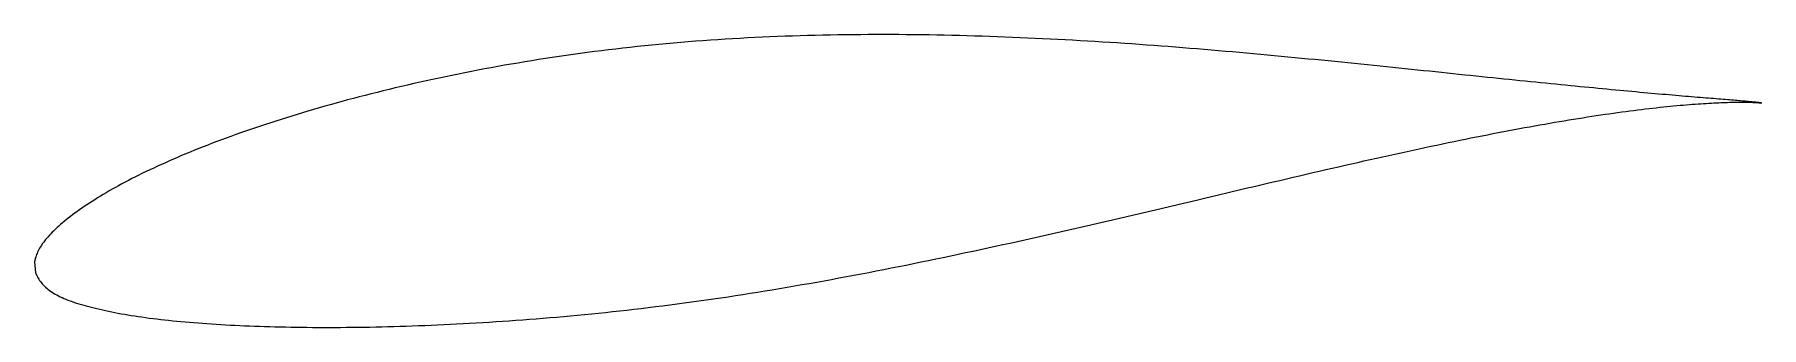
# Model space of a CAD drawing. Header units: metres. Extents: x -26.9 to 54.4, y -5.2 to 8.6.
import ezdxf

# ---------------------------------------------------------------- set-up
doc = ezdxf.new("R2010")
doc.units = ezdxf.units.M

msp = doc.modelspace()

# ---------------------------------------------------------------- linework, layer by layer
msp.add_lwpolyline([(54.448, 5.347), (54.447, 5.348), (54.442, 5.349), (54.434, 5.35), (54.423, 5.352), (54.409, 5.354), (54.391, 5.357), (54.371, 5.36), (54.347, 5.363), (54.32, 5.366), (54.29, 5.37), (54.257, 5.374), (54.221, 5.378), (54.181, 5.382), (54.139, 5.386), (54.093, 5.391), (54.044, 5.396), (53.992, 5.401), (53.937, 5.406), (53.879, 5.411), (53.818, 5.417), (53.754, 5.423), (53.687, 5.429), (53.616, 5.435), (53.543, 5.441), (53.466, 5.448), (53.386, 5.455), (53.304, 5.462), (53.218, 5.469), (53.129, 5.476), (53.037, 5.484), (52.942, 5.492), (52.844, 5.5), (52.743, 5.508), (52.639, 5.517), (52.532, 5.526), (52.422, 5.535), (52.309, 5.544), (52.193, 5.554), (52.074, 5.563), (51.952, 5.573), (51.827, 5.584), (51.699, 5.594), (51.568, 5.605), (51.435, 5.616), (51.298, 5.627), (51.158, 5.639), (51.016, 5.651), (50.87, 5.663), (50.722, 5.676), (50.571, 5.689), (50.417, 5.702), (50.26, 5.715), (50.1, 5.729), (49.938, 5.743), (49.773, 5.757), (49.605, 5.772), (49.434, 5.787), (49.26, 5.803), (49.083, 5.818), (48.904, 5.834), (48.722, 5.851), (48.538, 5.868), (48.35, 5.885), (48.16, 5.902), (47.967, 5.92), (47.772, 5.938), (47.574, 5.957), (47.373, 5.976), (47.169, 5.995), (46.963, 6.014), (46.755, 6.034), (46.544, 6.055), (46.33, 6.075), (46.114, 6.096), (45.895, 6.117), (45.674, 6.139), (45.45, 6.161), (45.224, 6.183), (44.995, 6.206), (44.764, 6.229), (44.53, 6.252), (44.294, 6.276), (44.056, 6.3), (43.815, 6.324), (43.572, 6.349), (43.326, 6.374), (43.078, 6.399), (42.828, 6.424), (42.576, 6.45), (42.321, 6.476), (42.065, 6.502), (41.806, 6.529), (41.544, 6.556), (41.281, 6.583), (41.015, 6.611), (40.748, 6.638), (40.478, 6.666), (40.206, 6.694), (39.932, 6.723), (39.656, 6.752), (39.378, 6.781), (39.098, 6.81), (38.815, 6.839), (38.531, 6.868), (38.245, 6.898), (37.958, 6.928), (37.668, 6.958), (37.376, 6.988), (37.083, 7.019), (36.787, 7.049), (36.49, 7.079), (36.191, 7.11), (35.89, 7.141), (35.588, 7.172), (35.284, 7.202), (34.978, 7.233), (34.671, 7.264), (34.361, 7.295), (34.051, 7.326), (33.739, 7.356), (33.425, 7.387), (33.109, 7.418), (32.792, 7.448), (32.474, 7.479), (32.154, 7.509), (31.833, 7.54), (31.51, 7.57), (31.186, 7.6), (30.861, 7.63), (30.534, 7.66), (30.206, 7.69), (29.877, 7.719), (29.546, 7.748), (29.214, 7.777), (28.881, 7.806), (28.547, 7.834), (28.212, 7.862), (27.876, 7.89), (27.538, 7.917), (27.2, 7.944), (26.86, 7.971), (26.519, 7.998), (26.178, 8.024), (25.835, 8.049), (25.492, 8.074), (25.148, 8.099), (24.802, 8.124), (24.456, 8.147), (24.109, 8.171), (23.762, 8.193), (23.413, 8.216), (23.064, 8.237), (22.715, 8.258), (22.364, 8.279), (22.013, 8.299), (21.661, 8.318), (21.309, 8.337), (20.956, 8.355), (20.602, 8.372), (20.249, 8.389), (19.894, 8.405), (19.539, 8.42), (19.184, 8.435), (18.828, 8.449), (18.472, 8.462), (18.116, 8.475), (17.759, 8.487), (17.402, 8.497), (17.045, 8.508), (16.688, 8.517), (16.33, 8.526), (15.972, 8.534), (15.614, 8.541), (15.256, 8.547), (14.898, 8.552), (14.54, 8.556), (14.182, 8.56), (13.824, 8.563), (13.465, 8.565), (13.107, 8.565), (12.749, 8.565), (12.391, 8.564), (12.034, 8.562), (11.676, 8.559), (11.319, 8.555), (10.962, 8.55), (10.605, 8.544), (10.248, 8.537), (9.892, 8.529), (9.536, 8.52), (9.181, 8.509), (8.826, 8.498), (8.471, 8.486), (8.117, 8.472), (7.763, 8.458), (7.41, 8.442), (7.057, 8.426), (6.705, 8.408), (6.354, 8.389), (6.003, 8.369), (5.652, 8.347), (5.303, 8.324), (4.954, 8.301), (4.606, 8.276), (4.259, 8.25), (3.912, 8.223), (3.567, 8.195), (3.222, 8.165), (2.878, 8.134), (2.535, 8.103), (2.193, 8.069), (1.851, 8.036), (1.511, 8), (1.172, 7.964), (0.834, 7.926), (0.497, 7.887), (0.16, 7.847), (-0.175, 7.806), (-0.508, 7.764), (-0.841, 7.721), (-1.173, 7.677), (-1.503, 7.631), (-1.832, 7.585), (-2.16, 7.537), (-2.487, 7.489), (-2.812, 7.439), (-3.136, 7.388), (-3.458, 7.337), (-3.78, 7.284), (-4.099, 7.23), (-4.418, 7.176), (-4.735, 7.121), (-5.051, 7.064), (-5.365, 7.007), (-5.677, 6.949), (-5.988, 6.89), (-6.298, 6.831), (-6.606, 6.77), (-6.912, 6.709), (-7.217, 6.647), (-7.52, 6.585), (-7.821, 6.521), (-8.121, 6.457), (-8.419, 6.393), (-8.716, 6.327), (-9.01, 6.261), (-9.303, 6.195), (-9.594, 6.127), (-9.883, 6.059), (-10.171, 5.99), (-10.456, 5.921), (-10.74, 5.851), (-11.022, 5.781), (-11.302, 5.71), (-11.58, 5.638), (-11.856, 5.566), (-12.13, 5.493), (-12.402, 5.42), (-12.672, 5.346), (-12.94, 5.271), (-13.205, 5.197), (-13.469, 5.121), (-13.731, 5.045), (-13.991, 4.969), (-14.248, 4.893), (-14.503, 4.815), (-14.756, 4.738), (-15.007, 4.659), (-15.256, 4.581), (-15.503, 4.503), (-15.747, 4.424), (-15.989, 4.344), (-16.229, 4.265), (-16.466, 4.185), (-16.701, 4.104), (-16.934, 4.024), (-17.165, 3.943), (-17.393, 3.862), (-17.618, 3.781), (-17.842, 3.699), (-18.063, 3.618), (-18.281, 3.536), (-18.497, 3.454), (-18.711, 3.372), (-18.922, 3.29), (-19.13, 3.207), (-19.337, 3.125), (-19.54, 3.042), (-19.741, 2.959), (-19.94, 2.876), (-20.136, 2.793), (-20.329, 2.71), (-20.52, 2.627), (-20.708, 2.544), (-20.893, 2.461), (-21.076, 2.377), (-21.256, 2.294), (-21.434, 2.211), (-21.609, 2.128), (-21.781, 2.045), (-21.95, 1.962), (-22.117, 1.879), (-22.281, 1.795), (-22.443, 1.712), (-22.601, 1.629), (-22.757, 1.546), (-22.91, 1.463), (-23.06, 1.381), (-23.208, 1.298), (-23.352, 1.215), (-23.494, 1.133), (-23.633, 1.05), (-23.769, 0.968), (-23.902, 0.886), (-24.033, 0.805), (-24.16, 0.724), (-24.285, 0.643), (-24.407, 0.562), (-24.526, 0.482), (-24.642, 0.403), (-24.755, 0.323), (-24.865, 0.245), (-24.973, 0.167), (-25.077, 0.089), (-25.179, 0.012), (-25.278, -0.064), (-25.373, -0.14), (-25.466, -0.215), (-25.556, -0.289), (-25.643, -0.363), (-25.727, -0.436), (-25.808, -0.509), (-25.886, -0.581), (-25.961, -0.653), (-26.033, -0.724), (-26.102, -0.795), (-26.168, -0.865), (-26.231, -0.935), (-26.291, -1.004), (-26.348, -1.073), (-26.402, -1.141), (-26.453, -1.209), (-26.501, -1.276), (-26.545, -1.342), (-26.587, -1.407), (-26.626, -1.472), (-26.662, -1.536), (-26.695, -1.599), (-26.725, -1.66), (-26.751, -1.72), (-26.775, -1.779), (-26.796, -1.835), (-26.814, -1.89), (-26.83, -1.941), (-26.842, -1.989), (-26.852, -2.031), (-26.859, -2.068), (-26.864, -2.096), (-26.867, -2.114), (-26.818, -2.634), (-26.816, -2.638), (-26.81, -2.65), (-26.8, -2.669), (-26.787, -2.698), (-26.769, -2.737), (-26.747, -2.782), (-26.722, -2.832), (-26.693, -2.884), (-26.662, -2.938), (-26.627, -2.991), (-26.589, -3.045), (-26.547, -3.099), (-26.503, -3.152), (-26.456, -3.204), (-26.406, -3.256), (-26.353, -3.306), (-26.296, -3.356), (-26.237, -3.404), (-26.175, -3.452), (-26.11, -3.499), (-26.041, -3.544), (-25.97, -3.589), (-25.896, -3.633), (-25.819, -3.676), (-25.739, -3.717), (-25.656, -3.758), (-25.57, -3.798), (-25.481, -3.838), (-25.389, -3.876), (-25.294, -3.913), (-25.196, -3.95), (-25.096, -3.986), (-24.992, -4.022), (-24.885, -4.056), (-24.776, -4.091), (-24.663, -4.124), (-24.548, -4.157), (-24.43, -4.19), (-24.309, -4.223), (-24.184, -4.255), (-24.057, -4.286), (-23.928, -4.318), (-23.795, -4.349), (-23.659, -4.379), (-23.521, -4.41), (-23.379, -4.439), (-23.235, -4.469), (-23.088, -4.497), (-22.938, -4.526), (-22.786, -4.554), (-22.63, -4.582), (-22.472, -4.608), (-22.311, -4.635), (-22.147, -4.661), (-21.981, -4.686), (-21.812, -4.71), (-21.64, -4.734), (-21.466, -4.758), (-21.288, -4.78), (-21.109, -4.802), (-20.926, -4.824), (-20.741, -4.845), (-20.553, -4.865), (-20.363, -4.885), (-20.17, -4.904), (-19.975, -4.922), (-19.777, -4.94), (-19.576, -4.957), (-19.373, -4.974), (-19.167, -4.99), (-18.959, -5.006), (-18.748, -5.02), (-18.535, -5.035), (-18.32, -5.049), (-18.102, -5.062), (-17.881, -5.075), (-17.658, -5.087), (-17.433, -5.098), (-17.206, -5.109), (-16.976, -5.119), (-16.743, -5.129), (-16.509, -5.138), (-16.272, -5.146), (-16.033, -5.154), (-15.791, -5.161), (-15.548, -5.168), (-15.302, -5.174), (-15.054, -5.179), (-14.803, -5.184), (-14.551, -5.188), (-14.296, -5.192), (-14.04, -5.195), (-13.781, -5.197), (-13.52, -5.198), (-13.257, -5.199), (-12.992, -5.199), (-12.725, -5.199), (-12.456, -5.198), (-12.185, -5.196), (-11.912, -5.193), (-11.637, -5.19), (-11.36, -5.186), (-11.081, -5.181), (-10.801, -5.175), (-10.518, -5.169), (-10.234, -5.162), (-9.948, -5.155), (-9.66, -5.146), (-9.37, -5.137), (-9.079, -5.127), (-8.786, -5.117), (-8.491, -5.105), (-8.195, -5.092), (-7.896, -5.08), (-7.597, -5.066), (-7.295, -5.052), (-6.992, -5.036), (-6.688, -5.02), (-6.382, -5.003), (-6.074, -4.985), (-5.765, -4.967), (-5.455, -4.948), (-5.143, -4.928), (-4.83, -4.907), (-4.515, -4.886), (-4.199, -4.864), (-3.881, -4.841), (-3.563, -4.817), (-3.243, -4.792), (-2.921, -4.766), (-2.599, -4.739), (-2.275, -4.711), (-1.95, -4.683), (-1.624, -4.653), (-1.297, -4.623), (-0.969, -4.592), (-0.639, -4.559), (-0.309, -4.526), (0.022, -4.492), (0.355, -4.456), (0.688, -4.42), (1.023, -4.383), (1.358, -4.344), (1.694, -4.305), (2.031, -4.265), (2.369, -4.224), (2.707, -4.181), (3.047, -4.138), (3.387, -4.093), (3.728, -4.048), (4.07, -4.001), (4.412, -3.954), (4.755, -3.906), (5.099, -3.857), (5.443, -3.806), (5.788, -3.755), (6.133, -3.703), (6.479, -3.649), (6.825, -3.595), (7.172, -3.54), (7.52, -3.484), (7.867, -3.427), (8.215, -3.369), (8.564, -3.31), (8.913, -3.25), (9.262, -3.19), (9.612, -3.129), (9.961, -3.067), (10.311, -3.004), (10.662, -2.94), (11.012, -2.876), (11.363, -2.811), (11.714, -2.745), (12.064, -2.679), (12.415, -2.611), (12.767, -2.543), (13.118, -2.475), (13.469, -2.406), (13.82, -2.336), (14.171, -2.266), (14.522, -2.195), (14.873, -2.123), (15.224, -2.051), (15.575, -1.979), (15.925, -1.906), (16.276, -1.833), (16.626, -1.759), (16.976, -1.685), (17.325, -1.61), (17.675, -1.535), (18.024, -1.46), (18.373, -1.384), (18.721, -1.308), (19.069, -1.232), (19.417, -1.155), (19.764, -1.078), (20.111, -1.001), (20.457, -0.923), (20.803, -0.846), (21.148, -0.768), (21.492, -0.69), (21.837, -0.612), (22.18, -0.534), (22.523, -0.455), (22.865, -0.377), (23.206, -0.298), (23.547, -0.219), (23.887, -0.141), (24.226, -0.062), (24.565, 0.017), (24.902, 0.096), (25.239, 0.175), (25.575, 0.253), (25.91, 0.332), (26.245, 0.411), (26.578, 0.489), (26.91, 0.568), (27.241, 0.646), (27.572, 0.724), (27.901, 0.802), (28.229, 0.879), (28.557, 0.957), (28.883, 1.033), (29.208, 1.11), (29.532, 1.187), (29.854, 1.263), (30.176, 1.339), (30.496, 1.414), (30.815, 1.489), (31.133, 1.564), (31.449, 1.638), (31.765, 1.712), (32.078, 1.786), (32.391, 1.859), (32.702, 1.931), (33.012, 2.003), (33.32, 2.075), (33.627, 2.146), (33.933, 2.216), (34.236, 2.286), (34.539, 2.355), (34.84, 2.424), (35.139, 2.492), (35.437, 2.56), (35.733, 2.626), (36.028, 2.692), (36.321, 2.758), (36.612, 2.823), (36.902, 2.887), (37.19, 2.951), (37.476, 3.013), (37.76, 3.075), (38.043, 3.137), (38.324, 3.198), (38.603, 3.257), (38.88, 3.316), (39.156, 3.374), (39.429, 3.432), (39.701, 3.488), (39.971, 3.544), (40.239, 3.599), (40.505, 3.653), (40.768, 3.706), (41.03, 3.759), (41.29, 3.811), (41.548, 3.861), (41.804, 3.911), (42.058, 3.96), (42.31, 4.008), (42.559, 4.056), (42.807, 4.102), (43.052, 4.147), (43.295, 4.192), (43.536, 4.236), (43.775, 4.279), (44.012, 4.321), (44.246, 4.362), (44.478, 4.403), (44.708, 4.442), (44.935, 4.48), (45.161, 4.518), (45.384, 4.555), (45.604, 4.591), (45.822, 4.626), (46.038, 4.66), (46.252, 4.693), (46.463, 4.726), (46.671, 4.757), (46.877, 4.788), (47.081, 4.818), (47.282, 4.847), (47.481, 4.875), (47.677, 4.902), (47.871, 4.929), (48.062, 4.954), (48.251, 4.979), (48.437, 5.003), (48.62, 5.026), (48.801, 5.048), (48.979, 5.069), (49.155, 5.09), (49.328, 5.11), (49.498, 5.129), (49.666, 5.147), (49.831, 5.164), (49.993, 5.181), (50.153, 5.197), (50.31, 5.212), (50.464, 5.227), (50.615, 5.241), (50.764, 5.254), (50.909, 5.266), (51.053, 5.278), (51.193, 5.289), (51.33, 5.299), (51.465, 5.309), (51.597, 5.318), (51.725, 5.326), (51.852, 5.334), (51.975, 5.342), (52.095, 5.348), (52.212, 5.355), (52.327, 5.36), (52.439, 5.365), (52.547, 5.37), (52.653, 5.374), (52.756, 5.378), (52.856, 5.381), (52.953, 5.383), (53.047, 5.386), (53.138, 5.388), (53.226, 5.389), (53.311, 5.39), (53.393, 5.391), (53.472, 5.391), (53.548, 5.391), (53.62, 5.39), (53.69, 5.39), (53.757, 5.389), (53.821, 5.388), (53.882, 5.386), (53.94, 5.385), (53.994, 5.383), (54.046, 5.381), (54.094, 5.378), (54.14, 5.376), (54.182, 5.374), (54.221, 5.371), (54.257, 5.369), (54.29, 5.366), (54.32, 5.363), (54.347, 5.361), (54.371, 5.359), (54.391, 5.356), (54.409, 5.354), (54.423, 5.352), (54.434, 5.35), (54.442, 5.349), (54.447, 5.348), (54.448, 5.347)], close=True)

doc.saveas('drawing.dxf')
